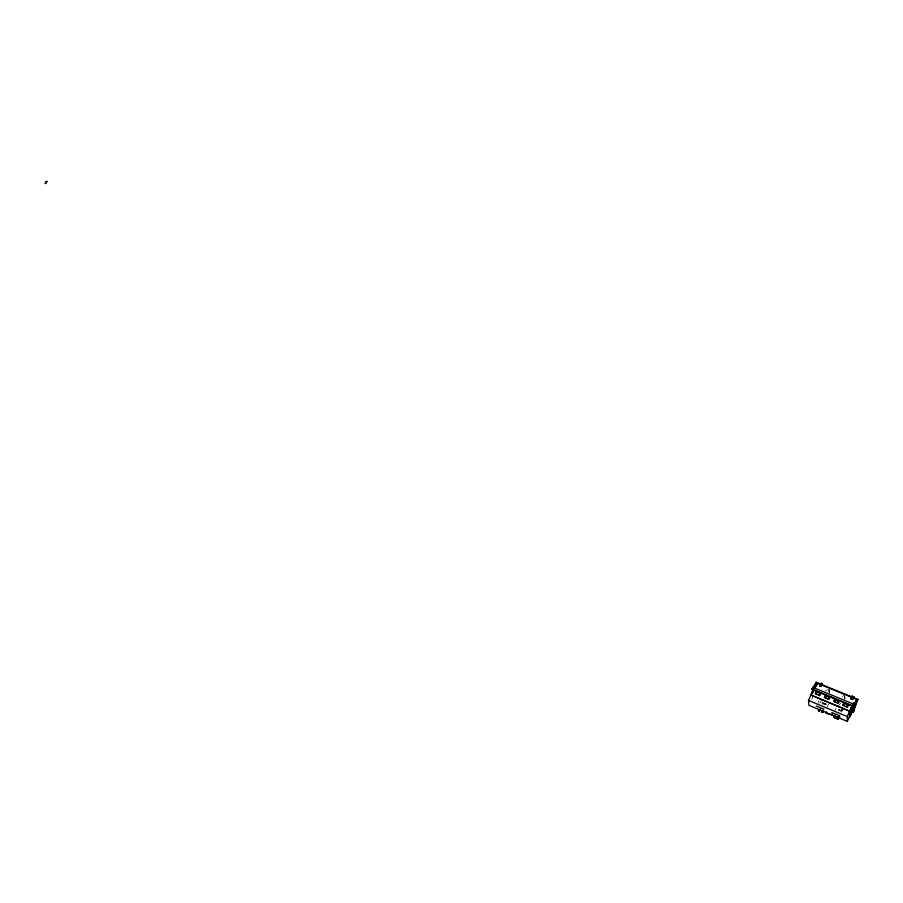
<?xml version="1.0" encoding="UTF-8"?>
<svg xmlns="http://www.w3.org/2000/svg" width="903" height="903" viewBox="0 0 903 903"><rect width="100%" height="100%" fill="white"/><g stroke="black" fill="none" stroke-linecap="round" stroke-linejoin="round"><path stroke-width="0.68" stroke-dasharray="4.51 3.39" d="M844.316 698.753L844.384 696.123M844.644 699.08L844.711 696.54M828.74 692.082L828.819 689.328M829.654 692.172L829.665 692.917L829.214 687.612M840.185 711.429L840.546 710.627L838.718 709.882L838.356 710.672M841.946 708.302L840.941 710.548L837.374 709.092M841.144 712.14L842.217 709.769M842.081 711.022L843.097 708.742L842.081 711.022L838.515 709.555M835.083 710.255L836.054 708.099M827.193 707.026L828.661 703.809M822.802 704.498L823.164 703.708L824.97 704.453M821.832 702.929L825.365 704.374L826.38 702.105M820.138 702.873L821.595 699.667M811.741 699.351L812.734 697.071M837.939 705.988L840.862 703.2M842.454 696.676L844.418 694.802M825.432 691.201L827.329 689.407M826.279 703.956L818.671 700.852L818.965 703.335M825.365 704.374L826.493 704.814M822.96 703.392L825.297 704.329M829.089 690.231L829.304 692.511M844.948 696.348L845.118 698.685M844.497 695.908L844.734 699.204"/><path stroke-width="1.35" d="M827.848 698.99L828.864 696.744L829.992 697.251L828.977 699.464L825.466 697.996M855.062 703.651L852.33 710.898L853.425 711.936L850.84 710.864M828.864 696.777L825.353 695.287L824.337 697.522L825.466 697.996L826.471 695.784M837.115 702.782L838.119 700.525L839.248 701.033L838.244 703.256L833.582 701.27L834.586 699.057L838.119 700.525M838.244 703.256L839.248 701.033M842.826 705.22L843.831 702.963L847.375 704.453L848.515 704.95L847.511 707.184L842.826 705.22L843.966 705.706L844.971 703.448M851.258 709.024L851.213 710.638L852.251 707.184M851.269 713.11L852.229 709.25L852.263 710.898M847.375 704.475L846.371 706.71L847.511 707.151M46.403 181.763L45.726 182.519L47.001 181.153M46.99 181.65L45.297 183.591L45.997 182.575M45.297 183.523L45.737 182.519M853.561 711.406L854.848 707.749M854.035 710.085L853.425 711.936M814.675 687.081L816.346 682.341L857.85 699.362L854.769 707.873L853.538 707.354M855.92 701.292L855.57 702.195L856.021 701.146M826.888 712.162L825.873 712.535L847.33 721.362L847.228 716.53L852.003 705.875M850.005 716.305C852.68 713.415 854.238 697.906 849.926 711.316L810.623 694.915L849.621 711.192C849.091 729.071 849.904 703.302 854.565 702.399L855.796 702.918M852.229 708.02L851.145 710.21M852.319 708.46L854.565 703.448M853.425 706.564L811.673 689.328L813.197 687.239M852.319 709.284L851.224 711.869M847.33 721.362L852.274 710.503M852.308 705.999L852.376 710.909L849.7 716.068M834.823 717.411L837.284 718.698L837.86 717.592M838.447 716.61L837.51 718.698L838.277 719.014L839.214 716.926M834.959 716.395L834.632 717.682L837.521 718.878L837.803 717.727L834.903 716.542M852.567 696.529L850.886 698.967L852.014 696.111C854.802 696.631 849.125 702.557 852.793 696.427M853.154 696.845L852.003 699.419L853.143 696.563L853.933 697.161L853.143 696.563M853.911 696.879L852.771 699.723L851.992 699.136M834.609 717.501L833.853 717.196L834.203 716.079M833.853 717.196L834.79 715.108M834.632 717.682L834.948 716.982M834.846 717.693L835.14 716.711M829.925 714.566C830.895 713.517 827.08 714.589 825.737 712.817L825.85 712.061M818.332 710.571L818.716 709.735L819.472 710.051C819.721 712.004 817.271 710.153 819.089 710.875M819.123 711.158L820.059 709.081M821.978 712.049L822.351 711.214L823.107 711.53C823.367 713.494 820.917 711.632 822.735 712.365M822.012 712.332L822.949 710.255M816.323 694.238L817.328 692.014L820.827 693.47L819.811 695.705L815.195 693.741L816.21 691.54L817.328 692.037L816.21 691.54M820.556 686.133C824.292 678.221 817.328 691.563 821.177 683.289C823.954 683.819 818.265 689.644 821.933 683.594M818.694 695.231L819.698 692.996L820.827 693.493M810.634 695.028L813.377 689.824L808.524 700.412L808.941 705.333L825.714 712.332M811.82 694.193L812.677 690.705L812.903 692.037M854.769 704.645L857.85 699.362M854.848 704.408L853.945 705.954L852.703 705.446M813.389 689.926L817.712 683.379L857.669 699.78M816.346 682.341L811.673 689.328M814.98 687.16L814.788 686.043L816.865 683.052L817.712 683.379L813.095 689.813M813.197 692.285L812.734 689.666L815.274 686.235M853.549 706.518L854.035 705.706M45.872 182.35L45.963 182.248A21.029 11.287 -39.7 0 1 46.313 181.887L46.29 181.875M811.989 688.944L853.572 706.225M814.788 686.043L815.635 686.382M821.967 683.887L821.177 683.289M852.804 696.71L852.014 696.111M820.014 685.828L820.771 686.133M850.863 698.685L851.631 698.99M816.301 706.056L823.908 709.182M835.061 716.892L837.521 718.178M835.907 717.388L837.837 718.178M833.819 716.926L838.277 719.014M814.675 688.12L855.796 704.995M852.714 709.724L853.945 710.232M852.432 710.593L853.662 711.112M808.524 700.412L847.228 716.53M820.251 686.009L821.414 683.469M837.6 717.998L837.284 718.698M853.38 696.856L852.229 699.43L853.696 696.981M855.062 702.613L855.062 704.69L856.924 699.475L855.062 702.613M834.711 701.744L835.715 699.532L834.711 701.744M844.429 694.339L844.429 694.339M856.258 701.157L855.626 702.726L856.304 701.089M839.542 715.707L831.866 712.557L832.103 715.063L839.756 718.201L839.542 715.707"/></g></svg>
